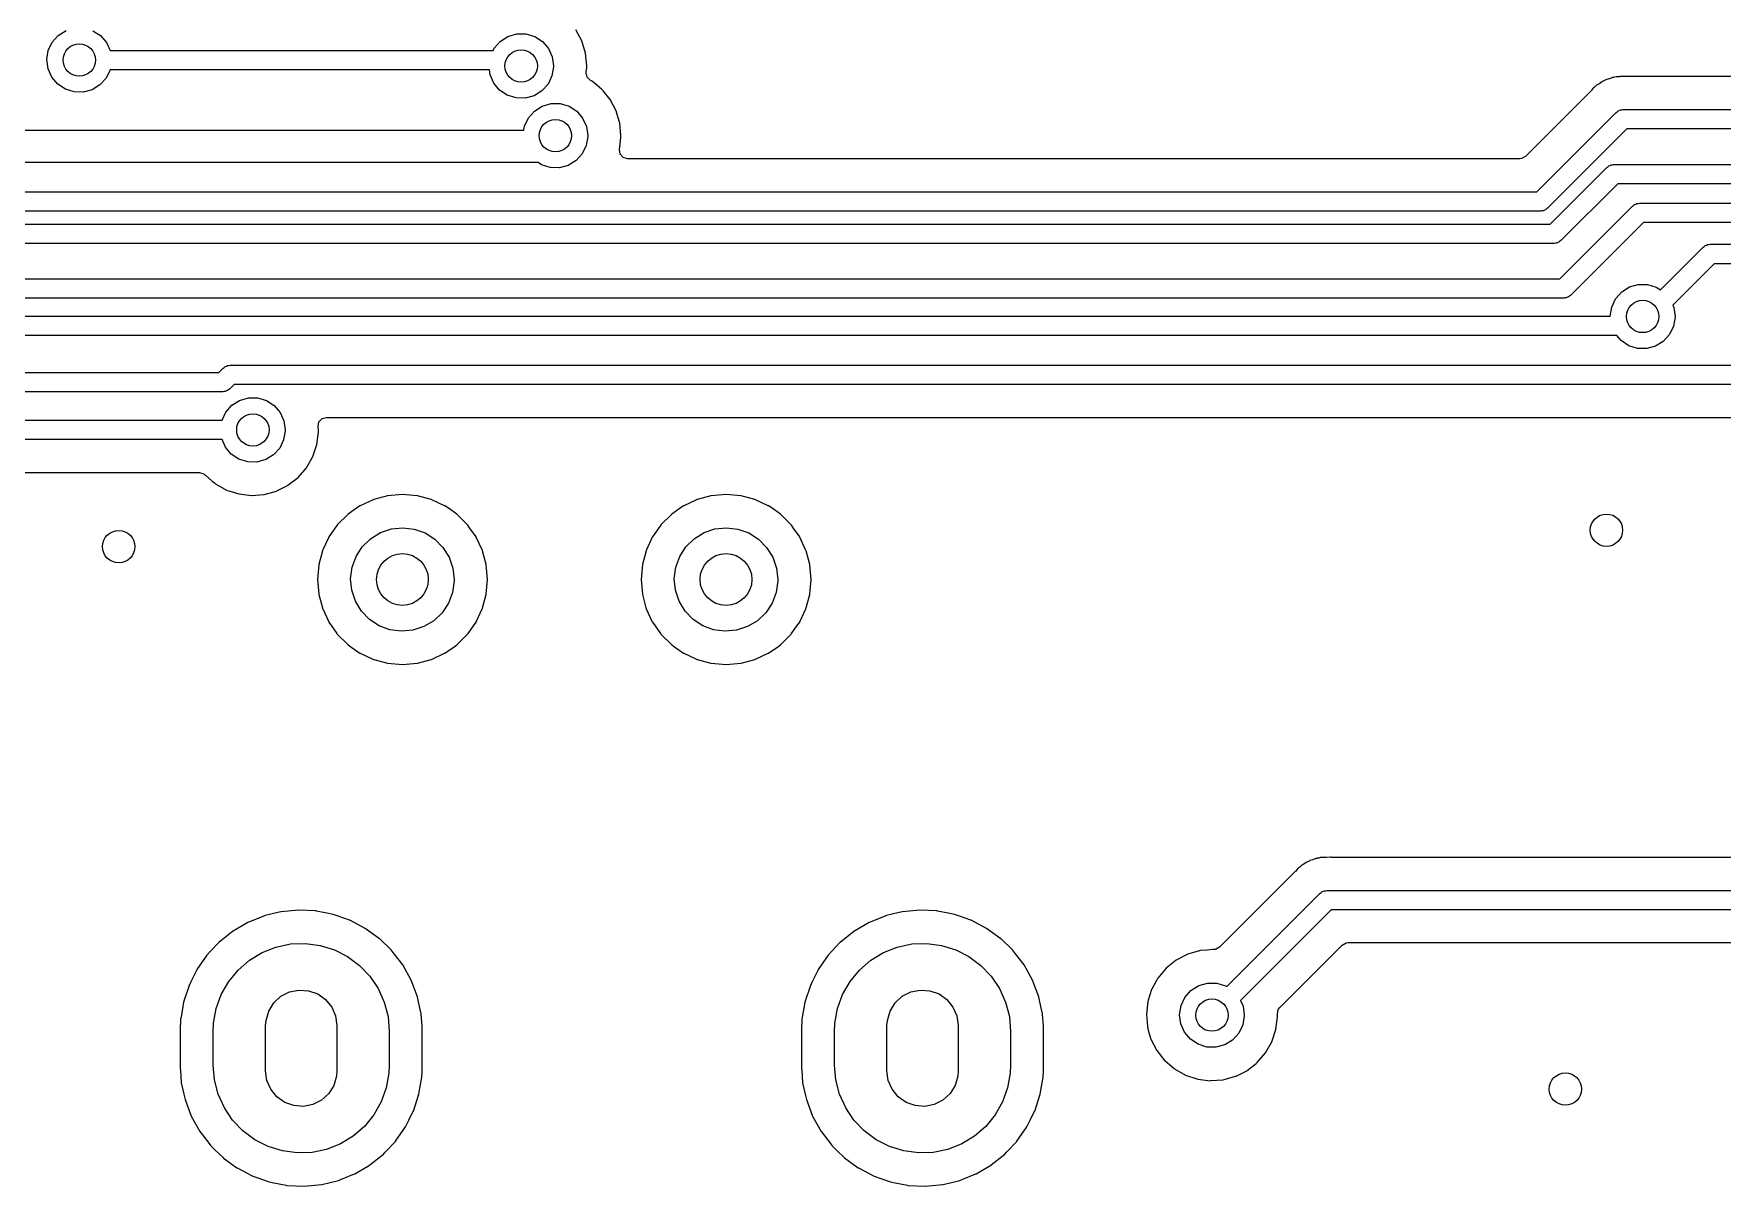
# Model space of a CAD drawing. Extents: x 123 to 292, y -246 to -33.
# Drawn here: x 223.99 to 250.07, y -101.58 to -83.77 of the extents above; entities that cross this region are included whole.
import ezdxf

# ---------------------------------------------------------------- set-up
doc = ezdxf.new("R2010")
doc.units = 0
doc.layers.add('BLACK', color=7, linetype='CONTINUOUS')

msp = doc.modelspace()

# ---------------------------------------------------------------- linework, layer by layer
at = {"layer": 'BLACK', "linetype": 'CONTINUOUS'}
for p, q in [((224.364, -83.7948), (224.484, -83.7192)), ((224.898, -83.7217), (225.017, -83.7988)), ((232.453, -83.8811), (232.36, -83.7065)), ((224.21, -84.0294), (224.27, -83.9011)), ((224.27, -83.9011), (224.364, -83.7948)), ((225.017, -83.7988), (225.11, -83.9062)), ((225.11, -83.9062), (225.164, -84.0256)), ((231.083, -84.0256), (231.098, -83.9928)), ((231.098, -83.9928), (231.192, -83.8865)), ((231.192, -83.8865), (231.312, -83.8109)), ((231.312, -83.8109), (231.448, -83.7719)), ((231.448, -83.7719), (231.59, -83.7728)), ((231.59, -83.7728), (231.726, -83.8134)), ((231.726, -83.8134), (231.845, -83.8905)), ((231.845, -83.8905), (231.937, -83.9979)), ((231.937, -83.9979), (231.996, -84.127)), ((232.51, -84.0705), (232.453, -83.8811)), ((224.188, -84.1695), (224.21, -84.0294)), ((224.207, -84.3101), (224.188, -84.1695)), ((225.164, -84.0256), (231.083, -84.0256)), ((231.996, -84.127), (232.016, -84.2673)), ((232.53, -84.2673), (232.51, -84.0705)), ((224.264, -84.4398), (224.207, -84.3101)), ((224.355, -84.5483), (224.264, -84.4398)), ((225.103, -84.4552), (225.008, -84.5603)), ((225.165, -84.3276), (225.103, -84.4552)), ((231.025, -84.3256), (225.165, -84.3256)), ((225.165, -84.3256), (225.165, -84.3276)), ((231.035, -84.4018), (231.025, -84.3256)), ((231.092, -84.5315), (231.035, -84.4018)), ((231.992, -84.4193), (231.931, -84.5469)), ((232.016, -84.2795), (231.992, -84.4193)), ((232.016, -84.2673), (232.016, -84.2795)), ((232.52, -84.3706), (232.521, -84.3633)), ((232.535, -84.4399), (232.52, -84.3706)), ((232.521, -84.3633), (232.522, -84.3524)), ((232.522, -84.3524), (232.529, -84.2956)), ((232.529, -84.2956), (232.53, -84.2673)), ((232.586, -84.4899), (232.535, -84.4399)), ((232.606, -84.5009), (232.586, -84.4899)), ((232.612, -84.5039), (232.606, -84.5009)), ((232.606, -84.5009), (232.606, -84.5009)), ((232.616, -84.5078), (232.612, -84.5039)), ((232.759, -84.626), (232.616, -84.5078)), ((232.616, -84.5078), (232.616, -84.5078)), ((248.213, -84.513), (248.182, -84.5355)), ((248.219, -84.5084), (248.213, -84.513)), ((248.213, -84.513), (248.213, -84.513)), ((248.239, -84.5005), (248.219, -84.5084)), ((248.257, -84.4918), (248.239, -84.5005)), ((248.275, -84.4809), (248.257, -84.4918)), ((248.32, -84.468), (248.275, -84.4809)), ((248.331, -84.4641), (248.32, -84.468)), ((248.367, -84.45), (248.331, -84.4641)), ((248.374, -84.4471), (248.367, -84.45)), ((248.367, -84.45), (248.367, -84.45)), ((248.382, -84.4461), (248.374, -84.4471)), ((248.388, -84.4453), (248.382, -84.4461)), ((248.382, -84.4461), (248.382, -84.4461)), ((248.395, -84.4444), (248.388, -84.4453)), ((248.415, -84.4404), (248.395, -84.4444)), ((248.435, -84.4344), (248.415, -84.4404)), ((248.481, -84.433), (248.435, -84.4344)), ((248.493, -84.4321), (248.481, -84.433)), ((248.498, -84.4315), (248.493, -84.4321)), ((248.527, -84.4315), (248.498, -84.4315)), ((248.531, -84.4314), (248.527, -84.4315)), ((248.546, -84.4309), (248.531, -84.4314)), ((248.601, -84.4292), (248.546, -84.4309)), ((248.609, -84.4309), (248.601, -84.4292)), ((248.621, -84.4315), (248.609, -84.4309)), ((248.609, -84.4309), (248.609, -84.4309)), ((268.143, -84.4315), (248.621, -84.4315)), ((224.473, -84.6269), (224.355, -84.5483)), ((224.608, -84.6692), (224.473, -84.6269)), ((224.75, -84.6718), (224.608, -84.6692)), ((224.887, -84.6345), (224.75, -84.6718)), ((225.008, -84.5603), (224.887, -84.6345)), ((231.183, -84.64), (231.092, -84.5315)), ((231.301, -84.7186), (231.183, -84.64)), ((231.436, -84.7609), (231.301, -84.7186)), ((231.578, -84.7635), (231.436, -84.7609)), ((231.715, -84.7262), (231.578, -84.7635)), ((231.836, -84.652), (231.715, -84.7262)), ((231.931, -84.5469), (231.836, -84.652)), ((232.764, -84.6299), (232.759, -84.626)), ((232.768, -84.6347), (232.764, -84.6299)), ((232.783, -84.6528), (232.768, -84.6347)), ((232.768, -84.6347), (232.768, -84.6347)), ((232.889, -84.7832), (232.783, -84.6528)), ((232.982, -84.9578), (232.889, -84.7832)), ((248.047, -84.6505), (247.033, -85.6646)), ((248.055, -84.6418), (248.047, -84.6505)), ((248.08, -84.6123), (248.055, -84.6418)), ((248.085, -84.6062), (248.08, -84.6123)), ((248.102, -84.5935), (248.085, -84.6062)), ((248.117, -84.5807), (248.102, -84.5935)), ((248.132, -84.5655), (248.117, -84.5807)), ((248.172, -84.542), (248.132, -84.5655)), ((248.182, -84.5355), (248.172, -84.542)), ((231.627, -85.0695), (231.721, -84.9632)), ((231.721, -84.9632), (231.841, -84.8876)), ((231.841, -84.8876), (231.977, -84.8486)), ((231.977, -84.8486), (232.119, -84.8495)), ((232.119, -84.8495), (232.255, -84.8901)), ((232.255, -84.8901), (232.374, -84.9672)), ((232.374, -84.9672), (232.466, -85.0746)), ((232.999, -85.0154), (232.982, -84.9578)), ((233.035, -85.1356), (232.999, -85.0154)), ((247.207, -86.21), (248.433, -84.9839)), ((248.433, -84.9839), (248.45, -84.9741)), ((248.45, -84.9741), (248.464, -84.9601)), ((248.464, -84.9601), (248.483, -84.955)), ((248.483, -84.955), (248.5, -84.9451)), ((248.5, -84.9451), (248.52, -84.9451)), ((248.52, -84.9451), (248.539, -84.94)), ((248.539, -84.94), (268.318, -84.94)), ((210.074, -85.2605), (231.557, -85.2605)), ((231.557, -85.2605), (231.567, -85.1978)), ((231.567, -85.1978), (231.627, -85.0695)), ((232.466, -85.0746), (232.525, -85.2037)), ((232.525, -85.2037), (232.545, -85.344)), ((233.039, -85.1472), (233.035, -85.1356)), ((233.058, -85.344), (233.039, -85.1472)), ((248.601, -85.24), (247.375, -86.4661)), ((268.12, -85.24), (248.601, -85.24)), ((232.521, -85.496), (232.459, -85.6236)), ((232.545, -85.3562), (232.521, -85.496)), ((232.545, -85.344), (232.545, -85.3562)), ((233.034, -85.5597), (233.046, -85.4685)), ((233.045, -85.6278), (233.034, -85.5597)), ((233.046, -85.4685), (233.058, -85.3723)), ((233.058, -85.3723), (233.058, -85.344)), ((231.777, -85.7605), (209.971, -85.7605)), ((231.83, -85.7953), (231.777, -85.7605)), ((231.965, -85.8376), (231.83, -85.7953)), ((232.243, -85.8029), (232.107, -85.8402)), ((232.364, -85.7287), (232.243, -85.8029)), ((232.459, -85.6236), (232.364, -85.7287)), ((233.091, -85.6815), (233.045, -85.6278)), ((233.159, -85.7015), (233.091, -85.6815)), ((246.944, -85.7015), (233.159, -85.7015)), ((246.971, -85.6986), (246.944, -85.7015)), ((247.033, -85.6646), (246.971, -85.6986)), ((248.29, -85.8334), (248.307, -85.8236)), ((248.307, -85.8236), (248.321, -85.8096)), ((248.321, -85.8096), (248.34, -85.8045)), ((248.34, -85.8045), (248.357, -85.7946)), ((248.357, -85.7946), (248.377, -85.7946)), ((248.377, -85.7946), (248.396, -85.7895)), ((248.396, -85.7895), (267.999, -85.7895)), ((232.107, -85.8402), (231.965, -85.8376)), ((247.414, -86.7095), (248.29, -85.8334)), ((248.458, -86.0895), (247.582, -86.9656)), ((267.937, -86.0895), (248.458, -86.0895)), ((188.149, -86.21), (247.207, -86.21)), ((247.269, -86.51), (188.087, -86.51)), ((247.288, -86.5049), (247.269, -86.51)), ((247.308, -86.5049), (247.288, -86.5049)), ((247.325, -86.495), (247.308, -86.5049)), ((247.344, -86.4899), (247.325, -86.495)), ((247.358, -86.4759), (247.344, -86.4899)), ((247.375, -86.4661), (247.358, -86.4759)), ((247.562, -87.5562), (248.687, -86.4317)), ((248.687, -86.4317), (248.704, -86.4219)), ((248.704, -86.4219), (248.718, -86.4079)), ((248.718, -86.4079), (248.737, -86.4028)), ((248.737, -86.4028), (248.754, -86.3929)), ((248.754, -86.3929), (248.774, -86.3929)), ((248.774, -86.3929), (248.793, -86.3878)), ((248.793, -86.3878), (267.891, -86.3878)), ((187.095, -86.7095), (247.414, -86.7095)), ((248.855, -86.6878), (247.731, -87.8123)), ((267.829, -86.6878), (248.855, -86.6878)), ((247.476, -87.0095), (187.054, -87.0095)), ((247.495, -87.0044), (247.476, -87.0095)), ((247.515, -87.0044), (247.495, -87.0044)), ((247.532, -86.9945), (247.515, -87.0044)), ((247.551, -86.9894), (247.532, -86.9945)), ((247.565, -86.9755), (247.551, -86.9894)), ((247.582, -86.9656), (247.565, -86.9755)), ((249.119, -87.7267), (249.779, -87.0667)), ((249.779, -87.0667), (249.796, -87.0569)), ((249.796, -87.0569), (249.81, -87.0429)), ((249.81, -87.0429), (249.829, -87.0378)), ((249.829, -87.0378), (249.846, -87.0279)), ((249.846, -87.0279), (249.866, -87.0279)), ((249.866, -87.0279), (249.885, -87.0228)), ((249.885, -87.0228), (259.537, -87.0228)), ((249.947, -87.3228), (249.308, -87.9624)), ((259.475, -87.3228), (249.947, -87.3228)), ((180.786, -87.5562), (247.562, -87.5562)), ((248.64, -87.6816), (248.776, -87.6426)), ((248.776, -87.6426), (248.918, -87.6435)), ((248.918, -87.6435), (249.054, -87.6841)), ((247.625, -87.8562), (180.848, -87.8562)), ((247.644, -87.8511), (247.625, -87.8562)), ((247.663, -87.8511), (247.644, -87.8511)), ((247.681, -87.8412), (247.663, -87.8511)), ((247.7, -87.8361), (247.681, -87.8412)), ((247.714, -87.8221), (247.7, -87.8361)), ((247.731, -87.8123), (247.714, -87.8221)), ((248.366, -87.9918), (248.426, -87.8635)), ((248.426, -87.8635), (248.52, -87.7572)), ((248.52, -87.7572), (248.64, -87.6816)), ((249.054, -87.6841), (249.119, -87.7267)), ((184.664, -88.1339), (248.344, -88.1339)), ((248.344, -88.1319), (248.366, -87.9918)), ((248.344, -88.1339), (248.344, -88.1319)), ((249.308, -87.9624), (249.324, -87.9977)), ((249.344, -88.1502), (249.32, -88.29)), ((249.324, -87.9977), (249.344, -88.138)), ((249.344, -88.138), (249.344, -88.1502)), ((248.446, -88.4339), (184.727, -88.4339)), ((248.511, -88.5107), (248.446, -88.4339)), ((249.258, -88.4176), (249.163, -88.5227)), ((249.32, -88.29), (249.258, -88.4176)), ((248.629, -88.5893), (248.511, -88.5107)), ((248.764, -88.6316), (248.629, -88.5893)), ((248.906, -88.6342), (248.764, -88.6316)), ((249.042, -88.5969), (248.906, -88.6342)), ((249.163, -88.5227), (249.042, -88.5969)), ((226.843, -89.004), (226.912, -88.935)), ((226.912, -88.935), (226.929, -88.9252)), ((226.929, -88.9252), (226.943, -88.9112)), ((226.943, -88.9112), (226.962, -88.9061)), ((226.962, -88.9061), (226.979, -88.8962)), ((226.979, -88.8962), (226.999, -88.8962)), ((226.999, -88.8962), (227.018, -88.8911)), ((227.018, -88.8911), (256.743, -88.8911)), ((185.09, -89.004), (226.843, -89.004)), ((227.08, -89.1911), (227.011, -89.2601)), ((256.805, -89.1911), (227.08, -89.1911)), ((226.905, -89.304), (185.152, -89.304)), ((226.924, -89.2989), (226.905, -89.304)), ((226.944, -89.2989), (226.924, -89.2989)), ((226.961, -89.289), (226.944, -89.2989)), ((226.98, -89.2839), (226.961, -89.289)), ((226.994, -89.2699), (226.98, -89.2839)), ((227.011, -89.2601), (226.994, -89.2699)), ((227.046, -89.5098), (227.166, -89.4342)), ((227.166, -89.4342), (227.302, -89.3952)), ((227.302, -89.3952), (227.444, -89.3961)), ((227.444, -89.3961), (227.58, -89.4367)), ((227.58, -89.4367), (227.699, -89.5138)), ((185.369, -89.7406), (226.894, -89.7406)), ((226.894, -89.7406), (226.952, -89.6161)), ((226.952, -89.6161), (227.046, -89.5098)), ((227.699, -89.5138), (227.791, -89.6212)), ((227.791, -89.6212), (227.85, -89.7503)), ((228.391, -89.7681), (228.44, -89.7166)), ((228.44, -89.7166), (228.504, -89.6996)), ((228.504, -89.6996), (256.723, -89.6996)), ((227.87, -89.9028), (227.846, -90.0426)), ((227.85, -89.7503), (227.87, -89.8906)), ((227.87, -89.8906), (227.87, -89.9028)), ((228.358, -90.1151), (228.383, -89.9189)), ((228.378, -89.8379), (228.391, -89.7681)), ((228.383, -89.8906), (228.378, -89.8379)), ((228.383, -89.8941), (228.383, -89.8906)), ((228.383, -89.8953), (228.383, -89.8941)), ((228.383, -89.8941), (228.383, -89.8941)), ((228.383, -89.9189), (228.383, -89.8953)), ((226.895, -90.0406), (185.431, -90.0406)), ((226.946, -90.1548), (226.895, -90.0406)), ((227.037, -90.2633), (226.946, -90.1548)), ((227.155, -90.3419), (227.037, -90.2633)), ((227.785, -90.1702), (227.689, -90.2753)), ((227.846, -90.0426), (227.785, -90.1702)), ((228.296, -90.3028), (228.358, -90.1151)), ((227.29, -90.3842), (227.155, -90.3419)), ((227.432, -90.3868), (227.29, -90.3842)), ((227.569, -90.3495), (227.432, -90.3868)), ((227.689, -90.2753), (227.569, -90.3495)), ((228.069, -90.6245), (228.172, -90.5052)), ((228.172, -90.5052), (228.194, -90.4794)), ((228.194, -90.4794), (228.198, -90.4747)), ((228.194, -90.4794), (228.194, -90.4794)), ((228.198, -90.4747), (228.296, -90.3028)), ((209.63, -90.5491), (226.544, -90.5491)), ((226.544, -90.5491), (226.613, -90.5691)), ((226.613, -90.5691), (226.635, -90.5876)), ((226.635, -90.5876), (226.637, -90.5897)), ((226.637, -90.5897), (226.641, -90.5946)), ((226.641, -90.5946), (226.743, -90.6811)), ((226.743, -90.6811), (226.776, -90.709)), ((226.776, -90.709), (226.792, -90.7227)), ((226.792, -90.7227), (226.964, -90.8192)), ((227.742, -90.8326), (227.907, -90.749)), ((227.907, -90.749), (227.913, -90.7462)), ((227.907, -90.749), (227.907, -90.749)), ((227.913, -90.7462), (228.069, -90.6245)), ((226.964, -90.8192), (227.152, -90.8803)), ((227.152, -90.8803), (227.349, -90.9038)), ((227.349, -90.9038), (227.355, -90.9033)), ((227.355, -90.9033), (227.54, -90.8891)), ((227.355, -90.9033), (227.355, -90.9033)), ((227.54, -90.8891), (227.546, -90.8886)), ((227.54, -90.8891), (227.54, -90.8891)), ((227.546, -90.8886), (227.736, -90.8354)), ((227.736, -90.8354), (227.742, -90.8326)), ((227.742, -90.8326), (227.742, -90.8326)), ((229.227, -90.97), (229.03, -91.0622)), ((229.232, -90.9677), (229.227, -90.97)), ((229.227, -90.97), (229.227, -90.97)), ((229.237, -90.9663), (229.232, -90.9677)), ((229.448, -90.9099), (229.237, -90.9663)), ((229.237, -90.9663), (229.237, -90.9663)), ((229.453, -90.9085), (229.448, -90.9099)), ((229.448, -90.9099), (229.448, -90.9099)), ((229.681, -90.8885), (229.453, -90.9085)), ((229.909, -90.9085), (229.681, -90.8885)), ((229.915, -90.9099), (229.909, -90.9085)), ((230.125, -90.9663), (229.915, -90.9099)), ((229.915, -90.9099), (229.915, -90.9099)), ((230.131, -90.9677), (230.125, -90.9663)), ((230.125, -90.9663), (230.125, -90.9663)), ((230.136, -90.97), (230.131, -90.9677)), ((230.333, -91.0622), (230.136, -90.97)), ((230.136, -90.97), (230.136, -90.97)), ((234.227, -90.97), (234.03, -91.0622)), ((234.232, -90.9677), (234.227, -90.97)), ((234.227, -90.97), (234.227, -90.97)), ((234.237, -90.9663), (234.232, -90.9677)), ((234.448, -90.9099), (234.237, -90.9663)), ((234.237, -90.9663), (234.237, -90.9663)), ((234.453, -90.9085), (234.448, -90.9099)), ((234.448, -90.9099), (234.448, -90.9099)), ((234.681, -90.8885), (234.453, -90.9085)), ((234.909, -90.9085), (234.681, -90.8885)), ((234.915, -90.9099), (234.909, -90.9085)), ((235.125, -90.9663), (234.915, -90.9099)), ((234.915, -90.9099), (234.915, -90.9099)), ((235.131, -90.9677), (235.125, -90.9663)), ((235.125, -90.9663), (235.125, -90.9663)), ((235.136, -90.97), (235.131, -90.9677)), ((235.333, -91.0622), (235.136, -90.97)), ((235.136, -90.97), (235.136, -90.97)), ((228.837, -91.1958), (228.675, -91.3577)), ((228.842, -91.1926), (228.837, -91.1958)), ((228.971, -91.1022), (228.842, -91.1926)), ((228.842, -91.1926), (228.842, -91.1926)), ((229.025, -91.0645), (228.971, -91.1022)), ((229.03, -91.0622), (229.025, -91.0645)), ((229.03, -91.0622), (229.03, -91.0622)), ((230.338, -91.0645), (230.333, -91.0622)), ((230.333, -91.0622), (230.333, -91.0622)), ((230.392, -91.1022), (230.338, -91.0645)), ((230.521, -91.1926), (230.392, -91.1022)), ((230.526, -91.1958), (230.521, -91.1926)), ((230.521, -91.1926), (230.521, -91.1926)), ((230.688, -91.3577), (230.526, -91.1958)), ((233.837, -91.1958), (233.675, -91.3577)), ((233.842, -91.1926), (233.837, -91.1958)), ((233.971, -91.1022), (233.842, -91.1926)), ((233.842, -91.1926), (233.842, -91.1926)), ((234.025, -91.0645), (233.971, -91.1022)), ((234.03, -91.0622), (234.025, -91.0645)), ((234.03, -91.0622), (234.03, -91.0622)), ((235.338, -91.0645), (235.333, -91.0622)), ((235.333, -91.0622), (235.333, -91.0622)), ((235.392, -91.1022), (235.338, -91.0645)), ((235.521, -91.1926), (235.392, -91.1022)), ((235.526, -91.1958), (235.521, -91.1926)), ((235.521, -91.1926), (235.521, -91.1926)), ((235.688, -91.3577), (235.526, -91.1958)), ((228.542, -91.5502), (228.452, -91.7421)), ((228.544, -91.5453), (228.542, -91.5502)), ((228.542, -91.5502), (228.542, -91.5502)), ((228.643, -91.4044), (228.544, -91.5453)), ((228.672, -91.3622), (228.643, -91.4044)), ((228.675, -91.3577), (228.672, -91.3622)), ((228.672, -91.3622), (228.672, -91.3622)), ((229.189, -91.5716), (229.341, -91.4781)), ((229.341, -91.4781), (229.51, -91.4207)), ((229.51, -91.4207), (229.687, -91.402)), ((229.687, -91.402), (229.864, -91.4231)), ((229.864, -91.4231), (230.032, -91.483)), ((230.032, -91.483), (230.183, -91.5785)), ((230.691, -91.3622), (230.688, -91.3577)), ((230.72, -91.4044), (230.691, -91.3622)), ((230.691, -91.3622), (230.691, -91.3622)), ((230.819, -91.5453), (230.72, -91.4044)), ((230.821, -91.5502), (230.819, -91.5453)), ((230.911, -91.7421), (230.821, -91.5502)), ((230.821, -91.5502), (230.821, -91.5502)), ((233.542, -91.5502), (233.452, -91.7421)), ((233.544, -91.5453), (233.542, -91.5502)), ((233.542, -91.5502), (233.542, -91.5502)), ((233.643, -91.4044), (233.544, -91.5453)), ((233.672, -91.3622), (233.643, -91.4044)), ((233.675, -91.3577), (233.672, -91.3622)), ((233.672, -91.3622), (233.672, -91.3622)), ((234.189, -91.5716), (234.341, -91.4781)), ((234.341, -91.4781), (234.51, -91.4207)), ((234.51, -91.4207), (234.687, -91.402)), ((234.687, -91.402), (234.864, -91.4231)), ((234.864, -91.4231), (235.032, -91.483)), ((235.032, -91.483), (235.183, -91.5785)), ((235.691, -91.3622), (235.688, -91.3577)), ((235.72, -91.4044), (235.691, -91.3622)), ((235.691, -91.3622), (235.691, -91.3622)), ((235.819, -91.5453), (235.72, -91.4044)), ((235.821, -91.5502), (235.819, -91.5453)), ((235.911, -91.7421), (235.821, -91.5502)), ((235.821, -91.5502), (235.821, -91.5502)), ((228.446, -91.7581), (228.389, -91.9686)), ((228.447, -91.7528), (228.446, -91.7581)), ((228.446, -91.7581), (228.446, -91.7581)), ((228.452, -91.7421), (228.447, -91.7528)), ((228.965, -91.8463), (229.061, -91.6964)), ((229.061, -91.6964), (229.189, -91.5716)), ((230.183, -91.5785), (230.308, -91.7051)), ((230.308, -91.7051), (230.403, -91.8563)), ((230.916, -91.7528), (230.911, -91.7421)), ((230.917, -91.7581), (230.916, -91.7528)), ((230.974, -91.9686), (230.917, -91.7581)), ((230.917, -91.7581), (230.917, -91.7581)), ((233.446, -91.7581), (233.389, -91.9686)), ((233.447, -91.7528), (233.446, -91.7581)), ((233.446, -91.7581), (233.446, -91.7581)), ((233.452, -91.7421), (233.447, -91.7528)), ((233.965, -91.8463), (234.061, -91.6964)), ((234.061, -91.6964), (234.189, -91.5716)), ((235.183, -91.5785), (235.308, -91.7051)), ((235.308, -91.7051), (235.403, -91.8563)), ((235.916, -91.7528), (235.911, -91.7421)), ((235.917, -91.7581), (235.916, -91.7528)), ((235.974, -91.9686), (235.917, -91.7581)), ((235.917, -91.7581), (235.917, -91.7581)), ((228.388, -91.9739), (228.368, -92.202)), ((228.389, -91.9686), (228.388, -91.9739)), ((228.881, -92.1908), (228.904, -92.0139)), ((228.904, -92.0139), (228.965, -91.8463)), ((230.403, -91.8563), (230.462, -92.0248)), ((230.462, -92.0248), (230.481, -92.202)), ((230.975, -91.9739), (230.974, -91.9686)), ((230.995, -92.202), (230.975, -91.9739)), ((233.388, -91.9739), (233.368, -92.202)), ((233.389, -91.9686), (233.388, -91.9739)), ((233.881, -92.1908), (233.904, -92.0139)), ((233.904, -92.0139), (233.965, -91.8463)), ((235.403, -91.8563), (235.462, -92.0248)), ((235.462, -92.0248), (235.481, -92.202)), ((235.975, -91.9739), (235.974, -91.9686)), ((235.995, -92.202), (235.975, -91.9739)), ((228.368, -92.202), (228.388, -92.4301)), ((228.899, -92.3683), (228.881, -92.1908)), ((230.481, -92.2243), (230.456, -92.401)), ((230.481, -92.202), (230.481, -92.2243)), ((230.975, -92.4301), (230.995, -92.202)), ((233.368, -92.202), (233.388, -92.4301)), ((233.899, -92.3683), (233.881, -92.1908)), ((235.481, -92.2243), (235.456, -92.401)), ((235.481, -92.202), (235.481, -92.2243)), ((235.975, -92.4301), (235.995, -92.202)), ((228.388, -92.4301), (228.389, -92.4354)), ((228.389, -92.4354), (228.389, -92.4354)), ((228.389, -92.4354), (228.444, -92.6412)), ((228.955, -92.5376), (228.899, -92.3683)), ((229.048, -92.6901), (228.955, -92.5376)), ((230.393, -92.5677), (230.294, -92.7162)), ((230.456, -92.401), (230.393, -92.5677)), ((230.918, -92.6412), (230.974, -92.4354)), ((230.974, -92.4354), (230.975, -92.4301)), ((230.974, -92.4354), (230.974, -92.4354)), ((233.388, -92.4301), (233.389, -92.4354)), ((233.389, -92.4354), (233.389, -92.4354)), ((233.389, -92.4354), (233.444, -92.6412)), ((233.955, -92.5376), (233.899, -92.3683)), ((234.048, -92.6901), (233.955, -92.5376)), ((235.393, -92.5677), (235.294, -92.7162)), ((235.456, -92.401), (235.393, -92.5677)), ((235.918, -92.6412), (235.974, -92.4354)), ((235.974, -92.4354), (235.975, -92.4301)), ((235.974, -92.4354), (235.974, -92.4354)), ((228.444, -92.6412), (228.447, -92.6512)), ((228.447, -92.6512), (228.449, -92.6562)), ((228.449, -92.6562), (228.449, -92.6562)), ((228.449, -92.6562), (228.542, -92.8538)), ((228.542, -92.8538), (228.542, -92.8538)), ((228.542, -92.8538), (228.544, -92.8587)), ((228.544, -92.8587), (228.586, -92.919)), ((229.171, -92.8184), (229.048, -92.6901)), ((229.321, -92.9161), (229.171, -92.8184)), ((230.165, -92.8392), (230.012, -92.9305)), ((230.294, -92.7162), (230.165, -92.8392)), ((230.777, -92.919), (230.819, -92.8587)), ((230.819, -92.8587), (230.821, -92.8538)), ((230.821, -92.8538), (230.913, -92.6562)), ((230.821, -92.8538), (230.821, -92.8538)), ((230.913, -92.6562), (230.916, -92.6512)), ((230.913, -92.6562), (230.913, -92.6562)), ((230.916, -92.6512), (230.918, -92.6412)), ((233.444, -92.6412), (233.447, -92.6512)), ((233.447, -92.6512), (233.449, -92.6562)), ((233.449, -92.6562), (233.449, -92.6562)), ((233.449, -92.6562), (233.542, -92.8538)), ((233.542, -92.8538), (233.542, -92.8538)), ((233.542, -92.8538), (233.544, -92.8587)), ((233.544, -92.8587), (233.586, -92.919)), ((234.171, -92.8184), (234.048, -92.6901)), ((234.321, -92.9161), (234.171, -92.8184)), ((235.165, -92.8392), (235.012, -92.9305)), ((235.294, -92.7162), (235.165, -92.8392)), ((235.777, -92.919), (235.819, -92.8587)), ((235.819, -92.8587), (235.821, -92.8538)), ((235.821, -92.8538), (235.913, -92.6562)), ((235.821, -92.8538), (235.821, -92.8538)), ((235.913, -92.6562), (235.916, -92.6512)), ((235.913, -92.6562), (235.913, -92.6562)), ((235.916, -92.6512), (235.918, -92.6412)), ((228.586, -92.919), (228.668, -93.0355)), ((228.668, -93.0355), (228.675, -93.0463)), ((228.675, -93.0463), (228.837, -93.2082)), ((229.488, -92.9782), (229.321, -92.9161)), ((229.665, -93.0018), (229.488, -92.9782)), ((229.842, -92.9857), (229.665, -93.0018)), ((230.012, -92.9305), (229.842, -92.9857)), ((230.526, -93.2082), (230.688, -93.0463)), ((230.688, -93.0463), (230.695, -93.0355)), ((230.695, -93.0355), (230.777, -92.919)), ((233.586, -92.919), (233.668, -93.0355)), ((233.668, -93.0355), (233.675, -93.0463)), ((233.675, -93.0463), (233.837, -93.2082)), ((234.488, -92.9782), (234.321, -92.9161)), ((234.665, -93.0018), (234.488, -92.9782)), ((234.842, -92.9857), (234.665, -93.0018)), ((235.012, -92.9305), (234.842, -92.9857)), ((235.526, -93.2082), (235.688, -93.0463)), ((235.688, -93.0463), (235.695, -93.0355)), ((235.695, -93.0355), (235.777, -92.919)), ((228.837, -93.2082), (228.842, -93.2114)), ((228.842, -93.2114), (228.842, -93.2114)), ((228.842, -93.2114), (228.884, -93.2409)), ((228.884, -93.2409), (229.025, -93.3395)), ((229.025, -93.3395), (229.03, -93.3418)), ((229.03, -93.3418), (229.03, -93.3418)), ((229.03, -93.3418), (229.224, -93.4324)), ((230.139, -93.4324), (230.333, -93.3418)), ((230.333, -93.3418), (230.338, -93.3395)), ((230.333, -93.3418), (230.333, -93.3418)), ((230.338, -93.3395), (230.479, -93.2409)), ((230.479, -93.2409), (230.521, -93.2114)), ((230.521, -93.2114), (230.526, -93.2082)), ((230.521, -93.2114), (230.521, -93.2114)), ((233.837, -93.2082), (233.842, -93.2114)), ((233.842, -93.2114), (233.842, -93.2114)), ((233.842, -93.2114), (233.884, -93.2409)), ((233.884, -93.2409), (234.025, -93.3395)), ((234.025, -93.3395), (234.03, -93.3418)), ((234.03, -93.3418), (234.03, -93.3418)), ((234.03, -93.3418), (234.224, -93.4324)), ((235.139, -93.4324), (235.333, -93.3418)), ((235.333, -93.3418), (235.338, -93.3395)), ((235.333, -93.3418), (235.333, -93.3418)), ((235.338, -93.3395), (235.479, -93.2409)), ((235.479, -93.2409), (235.521, -93.2114)), ((235.521, -93.2114), (235.526, -93.2082)), ((235.521, -93.2114), (235.521, -93.2114)), ((229.224, -93.4324), (229.232, -93.4363)), ((229.232, -93.4363), (229.237, -93.4377)), ((229.237, -93.4377), (229.237, -93.4377)), ((229.237, -93.4377), (229.448, -93.4941)), ((229.448, -93.4941), (229.448, -93.4941)), ((229.448, -93.4941), (229.453, -93.4955)), ((229.453, -93.4955), (229.681, -93.5155)), ((229.681, -93.5155), (229.909, -93.4955)), ((229.909, -93.4955), (229.915, -93.4941)), ((229.915, -93.4941), (230.125, -93.4377)), ((229.915, -93.4941), (229.915, -93.4941)), ((230.125, -93.4377), (230.131, -93.4363)), ((230.125, -93.4377), (230.125, -93.4377)), ((230.131, -93.4363), (230.139, -93.4324)), ((234.224, -93.4324), (234.232, -93.4363)), ((234.232, -93.4363), (234.237, -93.4377)), ((234.237, -93.4377), (234.237, -93.4377)), ((234.237, -93.4377), (234.448, -93.4941)), ((234.448, -93.4941), (234.448, -93.4941)), ((234.448, -93.4941), (234.453, -93.4955)), ((234.453, -93.4955), (234.681, -93.5155)), ((234.681, -93.5155), (234.909, -93.4955)), ((234.909, -93.4955), (234.915, -93.4941)), ((234.915, -93.4941), (235.125, -93.4377)), ((234.915, -93.4941), (234.915, -93.4941)), ((235.125, -93.4377), (235.131, -93.4363)), ((235.125, -93.4377), (235.125, -93.4377)), ((235.131, -93.4363), (235.139, -93.4324)), ((243.795, -96.515), (243.759, -96.5291)), ((243.802, -96.5121), (243.795, -96.515)), ((243.795, -96.515), (243.795, -96.515)), ((243.81, -96.5111), (243.802, -96.5121)), ((243.816, -96.5103), (243.81, -96.5111)), ((243.81, -96.5111), (243.81, -96.5111)), ((243.823, -96.5094), (243.816, -96.5103)), ((243.843, -96.5054), (243.823, -96.5094)), ((243.863, -96.4994), (243.843, -96.5054)), ((243.909, -96.498), (243.863, -96.4994)), ((243.921, -96.4971), (243.909, -96.498)), ((243.922, -96.497), (243.921, -96.4971)), ((243.926, -96.4965), (243.922, -96.497)), ((243.922, -96.497), (243.922, -96.497)), ((243.955, -96.4965), (243.926, -96.4965)), ((243.959, -96.4964), (243.955, -96.4965)), ((244.022, -96.4945), (243.959, -96.4964)), ((244.029, -96.4942), (244.022, -96.4945)), ((244.022, -96.4945), (244.022, -96.4945)), ((244.037, -96.4959), (244.029, -96.4942)), ((244.049, -96.4965), (244.037, -96.4959)), ((267.782, -96.4965), (244.049, -96.4965)), ((243.475, -96.7155), (242.306, -97.8843)), ((243.483, -96.7068), (243.475, -96.7155)), ((243.513, -96.6712), (243.483, -96.7068)), ((243.53, -96.6586), (243.513, -96.6712)), ((243.545, -96.6457), (243.53, -96.6586)), ((243.56, -96.6305), (243.545, -96.6457)), ((243.567, -96.6265), (243.56, -96.6305)), ((243.6, -96.607), (243.567, -96.6265)), ((243.567, -96.6265), (243.567, -96.6265)), ((243.61, -96.6005), (243.6, -96.607)), ((243.611, -96.5996), (243.61, -96.6005)), ((243.647, -96.5734), (243.611, -96.5996)), ((243.667, -96.5655), (243.647, -96.5734)), ((243.685, -96.5568), (243.667, -96.5655)), ((243.703, -96.5459), (243.685, -96.5568)), ((243.748, -96.533), (243.703, -96.5459)), ((243.759, -96.5291), (243.748, -96.533)), ((242.418, -98.4917), (243.861, -97.0489)), ((243.861, -97.0489), (243.878, -97.0391)), ((243.878, -97.0391), (243.892, -97.0251)), ((243.892, -97.0251), (243.911, -97.02)), ((243.911, -97.02), (243.928, -97.0101)), ((243.928, -97.0101), (243.948, -97.0101)), ((243.948, -97.0101), (243.967, -97.005)), ((243.967, -97.005), (268.129, -97.005)), ((244.029, -97.305), (242.629, -98.7051)), ((268.13, -97.305), (244.029, -97.305)), ((227.291, -97.503), (227.057, -97.64)), ((227.295, -97.5013), (227.291, -97.503)), ((227.538, -97.4029), (227.295, -97.5013)), ((227.542, -97.4012), (227.538, -97.4029)), ((227.538, -97.4029), (227.538, -97.4029)), ((227.671, -97.3696), (227.542, -97.4012)), ((227.801, -97.3378), (227.671, -97.3696)), ((227.806, -97.3367), (227.801, -97.3378)), ((227.801, -97.3378), (227.801, -97.3378)), ((228.075, -97.311), (227.806, -97.3367)), ((228.08, -97.3112), (228.075, -97.311)), ((228.342, -97.3242), (228.08, -97.3112)), ((228.08, -97.3112), (228.08, -97.3112)), ((228.346, -97.3245), (228.342, -97.3242)), ((228.342, -97.3242), (228.342, -97.3242)), ((228.351, -97.3253), (228.346, -97.3245)), ((228.514, -97.3576), (228.351, -97.3253)), ((228.351, -97.3253), (228.351, -97.3253)), ((228.612, -97.3769), (228.514, -97.3576)), ((228.686, -97.4029), (228.612, -97.3769)), ((228.864, -97.4657), (228.686, -97.4029)), ((228.868, -97.4672), (228.864, -97.4657)), ((228.864, -97.4657), (228.864, -97.4657)), ((229.108, -97.5935), (228.868, -97.4672)), ((236.891, -97.503), (236.657, -97.64)), ((236.895, -97.5013), (236.891, -97.503)), ((237.138, -97.4029), (236.895, -97.5013)), ((237.142, -97.4012), (237.138, -97.4029)), ((237.138, -97.4029), (237.138, -97.4029)), ((237.271, -97.3696), (237.142, -97.4012)), ((237.401, -97.3378), (237.271, -97.3696)), ((237.406, -97.3367), (237.401, -97.3378)), ((237.401, -97.3378), (237.401, -97.3378)), ((237.675, -97.311), (237.406, -97.3367)), ((237.68, -97.3112), (237.675, -97.311)), ((237.942, -97.3242), (237.68, -97.3112)), ((237.68, -97.3112), (237.68, -97.3112)), ((237.946, -97.3245), (237.942, -97.3242)), ((237.942, -97.3242), (237.942, -97.3242)), ((237.951, -97.3253), (237.946, -97.3245)), ((238.114, -97.3576), (237.951, -97.3253)), ((237.951, -97.3253), (237.951, -97.3253)), ((238.212, -97.3769), (238.114, -97.3576)), ((238.286, -97.4029), (238.212, -97.3769)), ((238.464, -97.4657), (238.286, -97.4029)), ((238.468, -97.4672), (238.464, -97.4657)), ((238.464, -97.4657), (238.464, -97.4657)), ((238.708, -97.5935), (238.468, -97.4672)), ((226.842, -97.8127), (226.717, -97.9462)), ((226.845, -97.8094), (226.842, -97.8127)), ((227.057, -97.64), (226.845, -97.8094)), ((227.952, -97.8341), (228.182, -97.8255)), ((228.182, -97.8255), (228.41, -97.8557)), ((229.327, -97.753), (229.108, -97.5935)), ((229.331, -97.7562), (229.327, -97.753)), ((229.505, -97.9268), (229.331, -97.7562)), ((236.442, -97.8127), (236.317, -97.9462)), ((236.445, -97.8094), (236.442, -97.8127)), ((236.657, -97.64), (236.445, -97.8094)), ((237.552, -97.8341), (237.782, -97.8255)), ((237.782, -97.8255), (238.01, -97.8557)), ((238.927, -97.753), (238.708, -97.5935)), ((238.931, -97.7562), (238.927, -97.753)), ((239.105, -97.9268), (238.931, -97.7562)), ((244.203, -97.8504), (244.265, -97.8164)), ((244.265, -97.8164), (244.292, -97.8135)), ((244.292, -97.8135), (267.779, -97.8135)), ((226.66, -98.0075), (226.505, -98.2303)), ((226.717, -97.9462), (226.66, -98.0075)), ((227.143, -98.2359), (227.317, -98.0851)), ((227.317, -98.0851), (227.513, -97.9658)), ((227.513, -97.9658), (227.727, -97.8814)), ((227.727, -97.8814), (227.952, -97.8341)), ((228.41, -97.8557), (228.63, -97.9239)), ((228.63, -97.9239), (228.835, -98.0281)), ((228.835, -98.0281), (229.019, -98.1654)), ((229.521, -97.9426), (229.505, -97.9268)), ((229.524, -97.9462), (229.521, -97.9426)), ((229.555, -97.9871), (229.524, -97.9462)), ((229.524, -97.9462), (229.524, -97.9462)), ((229.686, -98.1581), (229.555, -97.9871)), ((236.26, -98.0075), (236.105, -98.2303)), ((236.317, -97.9462), (236.26, -98.0075)), ((236.743, -98.2359), (236.917, -98.0851)), ((236.917, -98.0851), (237.113, -97.9658)), ((237.113, -97.9658), (237.327, -97.8814)), ((237.327, -97.8814), (237.552, -97.8341)), ((238.01, -97.8557), (238.23, -97.9239)), ((238.23, -97.9239), (238.435, -98.0281)), ((238.435, -98.0281), (238.619, -98.1654)), ((239.121, -97.9426), (239.105, -97.9268)), ((239.124, -97.9462), (239.121, -97.9426)), ((239.155, -97.9871), (239.124, -97.9462)), ((239.124, -97.9462), (239.124, -97.9462)), ((239.286, -98.1581), (239.155, -97.9871)), ((241.634, -98.085), (241.48, -98.209)), ((241.775, -98.0113), (241.634, -98.085)), ((241.804, -97.9963), (241.775, -98.0113)), ((241.809, -97.9934), (241.804, -97.9963)), ((241.804, -97.9963), (241.804, -97.9963)), ((241.888, -97.9702), (241.809, -97.9934)), ((241.993, -97.9393), (241.888, -97.9702)), ((241.999, -97.9376), (241.993, -97.9393)), ((241.993, -97.9393), (241.993, -97.9393)), ((242.005, -97.937), (241.999, -97.9376)), ((242.114, -97.9272), (242.005, -97.937)), ((242.005, -97.937), (242.005, -97.937)), ((242.196, -97.9196), (242.114, -97.9272)), ((242.202, -97.9203), (242.196, -97.9196)), ((242.204, -97.9205), (242.202, -97.9203)), ((242.202, -97.9203), (242.202, -97.9203)), ((242.207, -97.9203), (242.204, -97.9205)), ((242.208, -97.9203), (242.207, -97.9203)), ((242.244, -97.9183), (242.208, -97.9203)), ((242.208, -97.9203), (242.208, -97.9203)), ((242.306, -97.8843), (242.244, -97.9183)), ((243.237, -98.8161), (244.203, -97.8504)), ((226.503, -98.2344), (226.412, -98.4181)), ((226.505, -98.2303), (226.503, -98.2344)), ((226.503, -98.2344), (226.503, -98.2344)), ((226.997, -98.4137), (227.143, -98.2359)), ((229.019, -98.1654), (229.178, -98.3318)), ((229.178, -98.3318), (229.306, -98.5226)), ((229.817, -98.3952), (229.686, -98.1581)), ((236.103, -98.2344), (236.012, -98.4181)), ((236.105, -98.2303), (236.103, -98.2344)), ((236.103, -98.2344), (236.103, -98.2344)), ((236.597, -98.4137), (236.743, -98.2359)), ((238.619, -98.1654), (238.778, -98.3318)), ((238.778, -98.3318), (238.906, -98.5226)), ((239.417, -98.3952), (239.286, -98.1581)), ((241.48, -98.209), (241.353, -98.3605)), ((226.385, -98.4731), (226.3, -98.7308)), ((226.412, -98.4181), (226.385, -98.4731)), ((226.805, -98.8297), (226.883, -98.6135)), ((226.883, -98.6135), (226.997, -98.4137)), ((227.804, -98.6424), (227.937, -98.5746)), ((227.937, -98.5746), (228.083, -98.5451)), ((228.083, -98.5451), (228.232, -98.556)), ((228.232, -98.556), (228.373, -98.6066)), ((228.373, -98.6066), (228.495, -98.6931)), ((229.306, -98.5226), (229.401, -98.7323)), ((229.913, -98.6488), (229.817, -98.3952)), ((235.985, -98.4731), (235.9, -98.7308)), ((236.012, -98.4181), (235.985, -98.4731)), ((236.405, -98.8297), (236.483, -98.6135)), ((236.483, -98.6135), (236.597, -98.4137)), ((237.404, -98.6424), (237.537, -98.5746)), ((237.537, -98.5746), (237.683, -98.5451)), ((237.683, -98.5451), (237.832, -98.556)), ((237.832, -98.556), (237.973, -98.6066)), ((237.973, -98.6066), (238.095, -98.6931)), ((238.906, -98.5226), (239.001, -98.7323)), ((239.513, -98.6488), (239.417, -98.3952)), ((241.256, -98.5397), (241.204, -98.7026)), ((241.258, -98.5338), (241.256, -98.5397)), ((241.256, -98.5397), (241.256, -98.5397)), ((241.331, -98.3995), (241.258, -98.5338)), ((241.35, -98.3659), (241.331, -98.3995)), ((241.353, -98.3605), (241.35, -98.3659)), ((241.35, -98.3659), (241.35, -98.3659)), ((241.771, -98.6585), (241.865, -98.5522)), ((241.865, -98.5522), (241.985, -98.4766)), ((241.985, -98.4766), (242.121, -98.4376)), ((242.121, -98.4376), (242.263, -98.4385)), ((242.263, -98.4385), (242.399, -98.4791)), ((242.399, -98.4791), (242.418, -98.4917)), ((226.299, -98.7353), (226.26, -98.9648)), ((226.3, -98.7308), (226.299, -98.7353)), ((226.299, -98.7353), (226.299, -98.7353)), ((226.764, -99.056), (226.805, -98.8297)), ((227.574, -99.0137), (227.616, -98.8703)), ((227.616, -98.8703), (227.694, -98.7434)), ((227.694, -98.7434), (227.804, -98.6424)), ((228.495, -98.6931), (228.588, -98.8091)), ((228.588, -98.8091), (228.648, -98.9461)), ((229.401, -98.7323), (229.459, -98.9549)), ((229.914, -98.6532), (229.913, -98.6488)), ((229.957, -98.8477), (229.914, -98.6532)), ((229.914, -98.6532), (229.914, -98.6532)), ((229.972, -98.9135), (229.957, -98.8477)), ((235.899, -98.7353), (235.86, -98.9648)), ((235.9, -98.7308), (235.899, -98.7353)), ((235.899, -98.7353), (235.899, -98.7353)), ((236.364, -99.056), (236.405, -98.8297)), ((237.174, -99.0137), (237.216, -98.8703)), ((237.216, -98.8703), (237.294, -98.7434)), ((237.294, -98.7434), (237.404, -98.6424)), ((238.095, -98.6931), (238.188, -98.8091)), ((238.188, -98.8091), (238.248, -98.9461)), ((239.001, -98.7323), (239.059, -98.9549)), ((239.514, -98.6532), (239.513, -98.6488)), ((239.557, -98.8477), (239.514, -98.6532)), ((239.514, -98.6532), (239.514, -98.6532)), ((239.572, -98.9135), (239.557, -98.8477)), ((241.198, -98.7223), (241.176, -98.9189)), ((241.204, -98.7026), (241.198, -98.7223)), ((241.689, -98.9269), (241.711, -98.7868)), ((241.711, -98.7868), (241.771, -98.6585)), ((242.629, -98.7051), (242.669, -98.7927)), ((242.669, -98.7927), (242.689, -98.933)), ((243.201, -98.9175), (243.214, -98.8477)), ((243.214, -98.8477), (243.237, -98.8161)), ((226.25, -99.0805), (226.249, -99.0836)), ((226.249, -99.0836), (226.249, -99.7729)), ((226.254, -99.0018), (226.25, -99.0805)), ((226.26, -98.9648), (226.254, -98.9979)), ((226.254, -98.9979), (226.254, -99.0018)), ((226.758, -99.184), (226.764, -99.056)), ((227.568, -99.094), (227.574, -99.0137)), ((227.568, -99.794), (227.568, -99.094)), ((228.648, -98.9461), (228.668, -99.094)), ((228.668, -99.094), (228.668, -99.794)), ((229.459, -98.9549), (229.478, -99.184)), ((229.977, -98.981), (229.972, -98.9135)), ((229.986, -99.1059), (229.977, -98.981)), ((229.986, -99.1151), (229.986, -99.1059)), ((229.986, -99.8044), (229.986, -99.1151)), ((235.85, -99.0805), (235.849, -99.0836)), ((235.849, -99.0836), (235.849, -99.7729)), ((235.854, -99.0018), (235.85, -99.0805)), ((235.86, -98.9648), (235.854, -98.9979)), ((235.854, -98.9979), (235.854, -99.0018)), ((236.358, -99.184), (236.364, -99.056)), ((237.168, -99.094), (237.174, -99.0137)), ((237.168, -99.794), (237.168, -99.094)), ((238.248, -98.9461), (238.268, -99.094)), ((238.268, -99.094), (238.268, -99.794)), ((239.059, -98.9549), (239.078, -99.184)), ((239.572, -98.9189), (239.572, -98.9135)), ((239.577, -98.981), (239.572, -98.9189)), ((239.586, -99.1059), (239.577, -98.981)), ((239.587, -99.1151), (239.586, -99.1059)), ((239.587, -99.8044), (239.587, -99.1151)), ((241.176, -98.9189), (241.176, -98.925)), ((241.176, -98.925), (241.192, -99.1089)), ((241.192, -99.1089), (241.192, -99.1159)), ((241.192, -99.1159), (241.206, -99.1634)), ((241.707, -99.0675), (241.689, -98.9269)), ((241.765, -99.1972), (241.707, -99.0675)), ((242.665, -99.085), (242.604, -99.2126)), ((242.689, -98.9452), (242.665, -99.085)), ((242.689, -98.933), (242.689, -98.9452)), ((243.177, -99.1575), (243.202, -98.9613)), ((243.202, -98.933), (243.201, -98.9175)), ((243.202, -98.9613), (243.202, -98.933)), ((226.758, -99.704), (226.758, -99.184)), ((229.478, -99.184), (229.478, -99.704)), ((236.358, -99.704), (236.358, -99.184)), ((239.078, -99.184), (239.078, -99.704)), ((241.206, -99.1634), (241.242, -99.2897)), ((241.242, -99.2897), (241.247, -99.306)), ((241.247, -99.306), (241.337, -99.482)), ((241.856, -99.3057), (241.765, -99.1972)), ((241.974, -99.3843), (241.856, -99.3057)), ((242.109, -99.4266), (241.974, -99.3843)), ((242.388, -99.3919), (242.251, -99.4292)), ((242.508, -99.3177), (242.388, -99.3919)), ((242.604, -99.2126), (242.508, -99.3177)), ((243.017, -99.5171), (243.115, -99.3452)), ((243.115, -99.3452), (243.177, -99.1575)), ((241.337, -99.482), (241.46, -99.637)), ((241.46, -99.637), (241.465, -99.6409)), ((241.465, -99.6409), (241.465, -99.6409)), ((241.465, -99.6409), (241.604, -99.7592)), ((242.251, -99.4292), (242.109, -99.4266)), ((242.888, -99.6669), (243.017, -99.5171)), ((226.249, -99.7729), (226.25, -99.7752)), ((226.25, -99.7752), (226.25, -99.7752)), ((226.25, -99.7752), (226.258, -99.8862)), ((226.258, -99.8862), (226.264, -99.9745)), ((226.777, -99.9331), (226.758, -99.704)), ((227.588, -99.9419), (227.568, -99.794)), ((228.662, -99.8743), (228.62, -100.018)), ((228.668, -99.794), (228.662, -99.8743)), ((229.472, -99.832), (229.431, -100.058)), ((229.478, -99.704), (229.472, -99.832)), ((229.941, -100.126), (229.982, -99.8939)), ((229.982, -99.8901), (229.986, -99.8044)), ((229.982, -99.8938), (229.982, -99.8901)), ((229.982, -99.8939), (229.982, -99.8938)), ((235.849, -99.7729), (235.85, -99.7752)), ((235.85, -99.7752), (235.858, -99.8862)), ((235.85, -99.7752), (235.85, -99.7752)), ((235.858, -99.8862), (235.864, -99.9745)), ((236.377, -99.9331), (236.358, -99.704)), ((237.188, -99.9419), (237.168, -99.794)), ((238.262, -99.8743), (238.22, -100.018)), ((238.268, -99.794), (238.262, -99.8743)), ((239.072, -99.832), (239.031, -100.058)), ((239.078, -99.704), (239.072, -99.832)), ((239.541, -100.126), (239.582, -99.8939)), ((239.582, -99.8901), (239.587, -99.8044)), ((239.582, -99.8938), (239.582, -99.8901)), ((239.582, -99.8939), (239.582, -99.8938)), ((241.604, -99.7592), (241.611, -99.7651)), ((241.611, -99.7651), (241.783, -99.8616)), ((241.783, -99.8616), (241.971, -99.9227)), ((242.365, -99.931), (242.555, -99.8778)), ((242.555, -99.8778), (242.561, -99.875)), ((242.561, -99.875), (242.726, -99.7914)), ((242.561, -99.875), (242.561, -99.875)), ((242.726, -99.7914), (242.732, -99.7886)), ((242.726, -99.7914), (242.726, -99.7914)), ((242.732, -99.7886), (242.873, -99.6785)), ((242.873, -99.6785), (242.883, -99.6707)), ((242.883, -99.6707), (242.888, -99.6669)), ((226.264, -99.9745), (226.265, -99.9789)), ((226.265, -99.9789), (226.265, -99.9789)), ((226.265, -99.9789), (226.304, -100.157)), ((226.304, -100.157), (226.323, -100.239)), ((226.835, -100.156), (226.777, -99.9331)), ((226.93, -100.365), (226.835, -100.156)), ((227.648, -100.079), (227.588, -99.9419)), ((227.741, -100.195), (227.648, -100.079)), ((228.542, -100.145), (228.432, -100.246)), ((228.62, -100.018), (228.542, -100.145)), ((229.431, -100.058), (229.353, -100.274)), ((229.851, -100.415), (229.936, -100.157)), ((229.936, -100.157), (229.941, -100.126)), ((235.864, -99.9745), (235.865, -99.9789)), ((235.865, -99.9789), (235.865, -99.9789)), ((235.865, -99.9789), (235.904, -100.157)), ((235.904, -100.157), (235.923, -100.239)), ((236.435, -100.156), (236.377, -99.9331)), ((236.53, -100.365), (236.435, -100.156)), ((237.248, -100.079), (237.188, -99.9419)), ((237.341, -100.195), (237.248, -100.079)), ((238.142, -100.145), (238.032, -100.246)), ((238.22, -100.018), (238.142, -100.145)), ((239.031, -100.058), (238.953, -100.274)), ((239.451, -100.415), (239.536, -100.157)), ((239.536, -100.157), (239.541, -100.126)), ((241.971, -99.9227), (242.168, -99.9462)), ((242.168, -99.9462), (242.174, -99.9457)), ((242.174, -99.9457), (242.359, -99.9315)), ((242.174, -99.9457), (242.174, -99.9457)), ((242.359, -99.9315), (242.365, -99.931)), ((242.359, -99.9315), (242.359, -99.9315)), ((226.323, -100.239), (226.419, -100.493)), ((227.058, -100.556), (226.93, -100.365)), ((227.863, -100.281), (227.741, -100.195)), ((228.004, -100.332), (227.863, -100.281)), ((228.153, -100.343), (228.004, -100.332)), ((228.299, -100.313), (228.153, -100.343)), ((228.432, -100.246), (228.299, -100.313)), ((229.353, -100.274), (229.239, -100.474)), ((229.781, -100.557), (229.849, -100.419)), ((229.849, -100.419), (229.851, -100.415)), ((229.849, -100.419), (229.849, -100.419)), ((235.923, -100.239), (236.019, -100.493)), ((236.658, -100.556), (236.53, -100.365)), ((237.463, -100.281), (237.341, -100.195)), ((237.604, -100.332), (237.463, -100.281)), ((237.753, -100.343), (237.604, -100.332)), ((237.899, -100.313), (237.753, -100.343)), ((238.032, -100.246), (237.899, -100.313)), ((238.953, -100.274), (238.839, -100.474)), ((239.381, -100.557), (239.449, -100.419)), ((239.449, -100.419), (239.451, -100.415)), ((239.449, -100.419), (239.449, -100.419)), ((226.419, -100.493), (226.55, -100.73)), ((227.217, -100.723), (227.058, -100.556)), ((229.093, -100.652), (228.919, -100.803)), ((229.239, -100.474), (229.093, -100.652)), ((229.576, -100.88), (229.731, -100.658)), ((229.731, -100.658), (229.781, -100.557)), ((236.019, -100.493), (236.15, -100.73)), ((236.817, -100.723), (236.658, -100.556)), ((238.693, -100.652), (238.519, -100.803)), ((238.839, -100.474), (238.693, -100.652)), ((239.176, -100.88), (239.331, -100.658)), ((239.331, -100.658), (239.381, -100.557)), ((226.55, -100.73), (226.592, -100.784)), ((226.592, -100.784), (226.71, -100.939)), ((226.71, -100.939), (226.715, -100.945)), ((226.715, -100.945), (226.718, -100.949)), ((226.718, -100.949), (226.718, -100.949)), ((226.718, -100.949), (226.789, -101.018)), ((227.401, -100.86), (227.217, -100.723)), ((227.606, -100.964), (227.401, -100.86)), ((228.723, -100.922), (228.509, -101.007)), ((228.919, -100.803), (228.723, -100.922)), ((229.416, -101.052), (229.573, -100.884)), ((229.573, -100.884), (229.576, -100.88)), ((229.573, -100.884), (229.573, -100.884)), ((236.15, -100.73), (236.192, -100.784)), ((236.192, -100.784), (236.31, -100.939)), ((236.31, -100.939), (236.315, -100.945)), ((236.315, -100.945), (236.318, -100.949)), ((236.318, -100.949), (236.318, -100.949)), ((236.318, -100.949), (236.389, -101.018)), ((237.001, -100.86), (236.817, -100.723)), ((237.206, -100.964), (237.001, -100.86)), ((238.323, -100.922), (238.109, -101.007)), ((238.519, -100.803), (238.323, -100.922)), ((239.016, -101.052), (239.173, -100.884)), ((239.173, -100.884), (239.176, -100.88)), ((239.173, -100.884), (239.173, -100.884)), ((226.789, -101.018), (226.909, -101.135)), ((226.909, -101.135), (226.912, -101.138)), ((226.912, -101.138), (226.912, -101.138)), ((226.912, -101.138), (227.124, -101.292)), ((227.826, -101.032), (227.606, -100.964)), ((228.054, -101.062), (227.826, -101.032)), ((228.284, -101.054), (228.054, -101.062)), ((228.509, -101.007), (228.284, -101.054)), ((229.179, -101.248), (229.391, -101.079)), ((229.391, -101.079), (229.416, -101.052)), ((236.389, -101.018), (236.509, -101.135)), ((236.509, -101.135), (236.512, -101.138)), ((236.512, -101.138), (236.512, -101.138)), ((236.512, -101.138), (236.724, -101.292)), ((237.426, -101.032), (237.206, -100.964)), ((237.654, -101.062), (237.426, -101.032)), ((237.884, -101.054), (237.654, -101.062)), ((238.109, -101.007), (237.884, -101.054)), ((238.779, -101.248), (238.991, -101.079)), ((238.991, -101.079), (239.016, -101.052)), ((227.124, -101.292), (227.128, -101.295)), ((227.128, -101.295), (227.368, -101.421)), ((227.368, -101.421), (227.372, -101.422)), ((227.372, -101.422), (227.372, -101.422)), ((227.372, -101.422), (227.46, -101.453)), ((227.46, -101.453), (227.624, -101.511)), ((228.694, -101.487), (228.739, -101.469)), ((228.739, -101.469), (228.941, -101.387)), ((228.941, -101.387), (228.945, -101.385)), ((228.941, -101.387), (228.941, -101.387)), ((228.945, -101.385), (229.157, -101.261)), ((229.157, -101.261), (229.175, -101.25)), ((229.175, -101.25), (229.179, -101.248)), ((229.175, -101.25), (229.175, -101.25)), ((236.724, -101.292), (236.728, -101.295)), ((236.728, -101.295), (236.968, -101.421)), ((236.968, -101.421), (236.972, -101.422)), ((236.972, -101.422), (236.972, -101.422)), ((236.972, -101.422), (237.06, -101.453)), ((237.06, -101.453), (237.224, -101.511)), ((238.294, -101.487), (238.339, -101.469)), ((238.339, -101.469), (238.541, -101.387)), ((238.541, -101.387), (238.545, -101.385)), ((238.541, -101.387), (238.541, -101.387)), ((238.545, -101.385), (238.757, -101.261)), ((238.757, -101.261), (238.775, -101.25)), ((238.775, -101.25), (238.779, -101.248)), ((238.775, -101.25), (238.775, -101.25)), ((227.624, -101.511), (227.695, -101.525)), ((227.695, -101.525), (227.885, -101.563)), ((227.885, -101.563), (227.885, -101.563)), ((227.885, -101.563), (227.89, -101.564)), ((227.89, -101.564), (227.894, -101.564)), ((227.894, -101.564), (227.894, -101.564)), ((227.894, -101.564), (228.156, -101.577)), ((228.156, -101.577), (228.156, -101.577)), ((228.156, -101.577), (228.161, -101.577)), ((228.161, -101.577), (228.43, -101.551)), ((228.43, -101.551), (228.435, -101.55)), ((228.435, -101.55), (228.565, -101.518)), ((228.435, -101.55), (228.435, -101.55)), ((228.565, -101.518), (228.694, -101.487)), ((237.224, -101.511), (237.295, -101.525)), ((237.295, -101.525), (237.485, -101.563)), ((237.485, -101.563), (237.485, -101.563)), ((237.485, -101.563), (237.49, -101.564)), ((237.49, -101.564), (237.494, -101.564)), ((237.494, -101.564), (237.494, -101.564)), ((237.494, -101.564), (237.756, -101.577)), ((237.756, -101.577), (237.756, -101.577)), ((237.756, -101.577), (237.761, -101.577)), ((237.761, -101.577), (238.03, -101.551)), ((238.03, -101.551), (238.035, -101.55)), ((238.035, -101.55), (238.165, -101.518)), ((238.035, -101.55), (238.035, -101.55)), ((238.165, -101.518), (238.294, -101.487))]:
    msp.add_line(p, q, dxfattribs=at)
at = {"layer": 'BLACK'}
for centre, radius in [((224.688, -84.1756), 0.25), ((231.516, -84.2673), 0.25), ((232.045, -85.344), 0.25), ((248.844, -88.138), 0.25), ((227.37, -89.8906), 0.25), ((248.285, -91.44), 0.25), ((225.298, -91.694), 0.25), ((229.681, -92.202), 0.4), ((234.681, -92.202), 0.4), ((242.189, -98.933), 0.25), ((247.65, -100.076), 0.25)]:
    msp.add_circle(centre, radius, dxfattribs=at)

doc.saveas('drawing.dxf')
